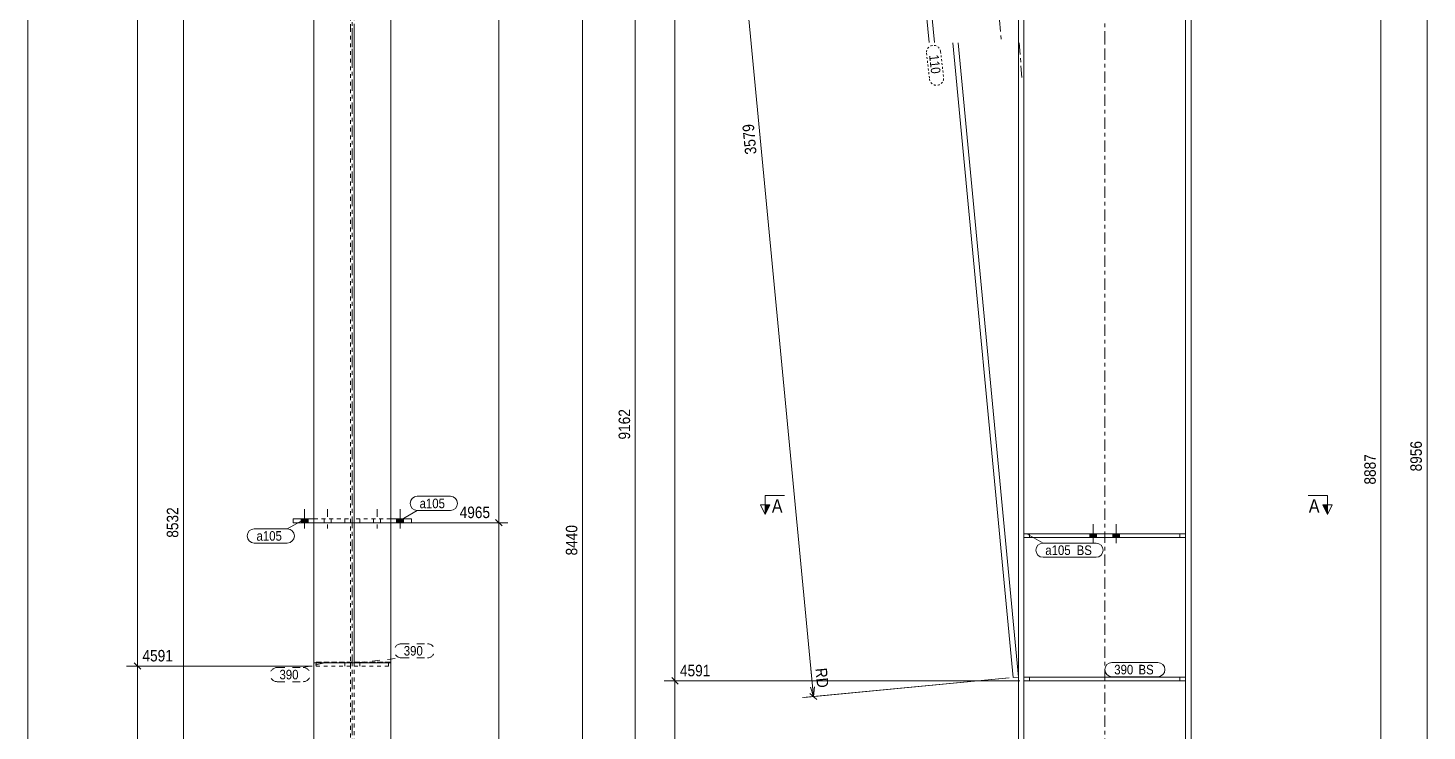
# Model space of a CAD drawing. Header units: millimetres. Extents: x 2 to 579, y 1 to 825.
# Drawn here: x 5 to 369.6, y 310.4 to 493.8 of the extents above; entities that cross this region are included whole.
import ezdxf

# ---------------------------------------------------------------- set-up
doc = ezdxf.new("R2010")
doc.units = ezdxf.units.MM
for name, pattern in [('XKITLINE00', [0]), ('XKITLINE01', [4, 1, -1, 1, -1]), ('XKITLINE02', [4, 2, -2]), ('XKITLINE03', [6, 3, -1, 1, -1]), ('XKITLINE04', [3, 0.5, -0.5, 0.5, -0.5, 0.5, -0.5])]:
    doc.linetypes.add(name, pattern=pattern)
for name, color, linetype, lineweight in [('Bolt', 3, 'Continuous', 0), ('Dimensions', 7, 'Continuous', 0), ('DrawingSheet', 5, 'Continuous', 0), ('Part', 2, 'Continuous', 0), ('PartMark', 7, 'Continuous', 0), ('Section', 6, 'Continuous', 0)]:
    doc.layers.add(name, color=color, linetype=linetype, lineweight=lineweight)
doc.styles.add('ARIAL', font='ARIAL.TTF')

# ---------------------------------------------------------------- blocks, each defined once
blk = doc.blocks.new('*A9')
at = {"layer": 'Bolt'}
for points in [[(281.72, 360.86), (281.72, 361.86), (283.52, 361.86), (283.52, 360.86)], [(281.72, 360.86), (281.72, 361.86), (283.52, 361.86), (283.52, 360.86)], [(287.72, 360.86), (287.72, 361.86), (289.52, 361.86), (289.52, 360.86)], [(287.72, 360.86), (287.72, 361.86), (289.52, 361.86), (289.52, 360.86)]]:
    blk.add_hatch(color=3, dxfattribs=at).paths.add_polyline_path(points, flags=17)
at = {"layer": 'Bolt', "color": 3, "linetype": 'XKITLINE00', "lineweight": 0}
for p, q in [((281.72, 361.86), (281.72, 360.86)), ((281.72, 361.86), (281.72, 360.86)), ((282.62, 364.36), (282.62, 359.36)), ((282.62, 364.36), (282.62, 359.36)), ((283.52, 361.86), (283.52, 360.86)), ((283.52, 361.86), (283.52, 360.86)), ((287.72, 361.86), (287.72, 360.86)), ((287.72, 361.86), (287.72, 360.86)), ((288.62, 364.36), (288.62, 359.36)), ((288.62, 364.36), (288.62, 359.36)), ((289.52, 361.86), (289.52, 360.86)), ((289.52, 361.86), (289.52, 360.86))]:
    blk.add_line(p, q, dxfattribs=at)
blk = doc.blocks.new('*A10')
at = {"layer": 'Bolt', "color": 3, "linetype": 'XKITLINE02', "lineweight": 0}
for p, q in [((281.72, 361.86), (281.72, 360.86)), ((281.72, 361.86), (281.72, 360.86)), ((282.62, 364.36), (282.62, 359.36)), ((282.62, 364.36), (282.62, 359.36)), ((283.52, 361.86), (283.52, 360.86)), ((283.52, 361.86), (283.52, 360.86)), ((287.72, 361.86), (287.72, 360.86)), ((287.72, 361.86), (287.72, 360.86)), ((288.62, 364.36), (288.62, 359.36)), ((288.62, 364.36), (288.62, 359.36)), ((289.52, 361.86), (289.52, 360.86)), ((289.52, 361.86), (289.52, 360.86))]:
    blk.add_line(p, q, dxfattribs=at)
blk = doc.blocks.new('*A13')
at = {"layer": 'Part', "color": 2, "linetype": 'XKITLINE00', "lineweight": 0}
for p, q in [((306.72, 694.16), (306.72, 489.96)), ((308.12, 489.96), (308.12, 695.26)), ((264.52, 660.89), (264.52, 489.96)), ((263.12, 659.78), (263.12, 489.96)), ((263.12, 489.86), (263.12, 197.46)), ((264.52, 489.86), (264.52, 361.86)), ((306.72, 489.86), (306.72, 361.86)), ((308.12, 197.46), (308.12, 489.86)), ((264.52, 360.86), (264.52, 197.46)), ((306.72, 360.86), (306.72, 197.46))]:
    blk.add_line(p, q, dxfattribs=at)
at = {"layer": 'Part', "color": 7, "linetype": 'XKITLINE03', "lineweight": 0}
for p, q in [((285.62, 489.96), (285.62, 687.52)), ((285.62, 197.46), (285.62, 489.86))]:
    blk.add_line(p, q, dxfattribs=at)
at = {"layer": 'Part', "color": 7, "linetype": 'XKITLINE01', "lineweight": 0}
for p, q in [((264.52, 361.86), (264.52, 360.86)), ((306.72, 361.86), (306.72, 360.86))]:
    blk.add_line(p, q, dxfattribs=at)
blk = doc.blocks.new('*A18')
at = {"layer": 'Part', "color": 7, "linetype": 'XKITLINE01', "lineweight": 0}
for p, q in [((306.72, 324.46), (264.52, 324.46)), ((264.52, 324.46), (264.52, 323.46)), ((264.52, 323.46), (306.72, 323.46)), ((266.02, 323.46), (266.02, 324.46)), ((305.22, 323.46), (305.22, 324.46)), ((306.72, 323.46), (306.72, 324.46))]:
    blk.add_line(p, q, dxfattribs=at)
blk = doc.blocks.new('*A19')
at = {"layer": 'Part', "color": 2, "linetype": 'XKITLINE00', "lineweight": 0}
for p, q in [((264.52, 324.46), (306.72, 324.46)), ((264.52, 323.46), (306.72, 323.46))]:
    blk.add_line(p, q, dxfattribs=at)
at = {"layer": 'Part', "color": 7, "linetype": 'XKITLINE01', "lineweight": 0}
for p, q in [((264.52, 324.46), (264.52, 323.46)), ((266.02, 323.46), (266.02, 324.46)), ((305.22, 324.46), (305.22, 323.46)), ((306.72, 323.46), (306.72, 324.46))]:
    blk.add_line(p, q, dxfattribs=at)
blk = doc.blocks.new('*A20')
at = {"layer": 'Part', "color": 7, "linetype": 'XKITLINE01', "lineweight": 0}
for p, q in [((226.48, 630.89), (261.96, 658.87)), ((261.96, 658.87), (263.13, 658.31)), ((263.12, 489.96), (263.12, 658.31)), ((263.13, 658.31), (263.12, 658.31)), ((263.13, 489.96), (263.13, 658.31)), ((263.12, 324.46), (263.12, 489.86)), ((263.12, 324.46), (263.13, 489.86))]:
    blk.add_line(p, q, dxfattribs=at)
at = {"layer": 'Part', "color": 7, "linetype": 'XKITLINE03', "lineweight": 0}
for p, q in [((246.56, 657.42), (258.67, 489.96)), ((263.36, 489.86), (264.07, 479.99))]:
    blk.add_line(p, q, dxfattribs=at)
at = {"layer": 'Part', "color": 2, "linetype": 'XKITLINE00', "lineweight": 0}
for p, q in [((263.12, 658.31), (261.96, 658.87)), ((239.86, 489.96), (226.48, 630.89)), ((227.78, 631.92), (241.27, 489.96)), ((261.73, 324.33), (246.01, 489.86)), ((247.42, 489.86), (263.12, 324.46)), ((263.12, 324.46), (261.73, 324.33))]:
    blk.add_line(p, q, dxfattribs=at)
blk = doc.blocks.new('*A22')
at = {"layer": 'Part', "color": 2, "linetype": 'XKITLINE00', "lineweight": 0}
for p, q in [((264.52, 361.86), (306.72, 361.86)), ((264.52, 361.86), (264.52, 360.86)), ((306.72, 360.86), (306.72, 361.86)), ((264.52, 360.86), (306.72, 360.86))]:
    blk.add_line(p, q, dxfattribs=at)
at = {"layer": 'Part', "color": 7, "linetype": 'XKITLINE01', "lineweight": 0}
for p, q in [((266.02, 360.86), (266.02, 361.86)), ((305.22, 360.86), (305.22, 361.86))]:
    blk.add_line(p, q, dxfattribs=at)
blk = doc.blocks.new('*A23')
at = {"layer": 'Part', "color": 7, "linetype": 'XKITLINE01', "lineweight": 0}
for p, q in [((306.72, 361.86), (264.52, 361.86)), ((264.52, 360.86), (264.52, 361.86)), ((266.02, 361.86), (266.02, 360.86)), ((305.22, 360.86), (305.22, 361.86)), ((306.72, 361.86), (306.72, 360.86)), ((306.72, 360.86), (264.52, 360.86))]:
    blk.add_line(p, q, dxfattribs=at)
blk = doc.blocks.new('*A30')
at = {"layer": 'Bolt'}
blk.add_hatch(color=3, dxfattribs=at).paths.add_polyline_path([(102.88, 365.73), (102.88, 364.73), (101.08, 364.73), (101.08, 365.73)], flags=17)
blk.add_hatch(color=3, dxfattribs=at).paths.add_polyline_path([(102.88, 365.73), (102.88, 364.73), (101.08, 364.73), (101.08, 365.73)], flags=17)
at = {"layer": 'Bolt', "color": 3, "linetype": 'XKITLINE02', "lineweight": 0}
for p, q in [((95.08, 365.73), (95.08, 364.73)), ((95.08, 365.73), (95.08, 364.73)), ((95.98, 368.23), (95.98, 363.23)), ((95.98, 368.23), (95.98, 363.23)), ((96.88, 365.73), (96.88, 364.73)), ((96.88, 365.73), (96.88, 364.73))]:
    blk.add_line(p, q, dxfattribs=at)
at = {"layer": 'Bolt', "color": 3, "linetype": 'XKITLINE00', "lineweight": 0}
for p, q in [((101.08, 365.73), (101.08, 364.73)), ((101.08, 365.73), (101.08, 364.73)), ((101.98, 368.23), (101.98, 363.23)), ((101.98, 368.23), (101.98, 363.23)), ((102.88, 365.73), (102.88, 364.73)), ((102.88, 365.73), (102.88, 364.73))]:
    blk.add_line(p, q, dxfattribs=at)
blk = doc.blocks.new('*A31')
at = {"layer": 'Bolt'}
blk.add_hatch(color=3, dxfattribs=at).paths.add_polyline_path([(76.18, 364.73), (76.18, 365.73), (77.98, 365.73), (77.98, 364.73)], flags=17)
blk.add_hatch(color=3, dxfattribs=at).paths.add_polyline_path([(76.18, 364.73), (76.18, 365.73), (77.98, 365.73), (77.98, 364.73)], flags=17)
at = {"layer": 'Bolt', "color": 3, "linetype": 'XKITLINE00', "lineweight": 0}
for p, q in [((76.18, 365.73), (76.18, 364.73)), ((76.18, 365.73), (76.18, 364.73)), ((77.08, 368.23), (77.08, 363.23)), ((77.08, 368.23), (77.08, 363.23)), ((77.98, 365.73), (77.98, 364.73)), ((77.98, 365.73), (77.98, 364.73))]:
    blk.add_line(p, q, dxfattribs=at)
at = {"layer": 'Bolt', "color": 3, "linetype": 'XKITLINE02', "lineweight": 0}
for p, q in [((82.18, 365.73), (82.18, 364.73)), ((82.18, 365.73), (82.18, 364.73)), ((83.08, 368.23), (83.08, 363.23)), ((83.08, 368.23), (83.08, 363.23)), ((83.98, 365.73), (83.98, 364.73)), ((83.98, 365.73), (83.98, 364.73))]:
    blk.add_line(p, q, dxfattribs=at)
blk = doc.blocks.new('*A34')
at = {"layer": 'Part', "color": 7, "linetype": 'XKITLINE01', "lineweight": 0}
for p, q in [((79.53, 493.73), (79.53, 328.2)), ((89.08, 493.73), (89.08, 201.34)), ((89.98, 201.34), (89.98, 493.73)), ((99.53, 328.2), (99.53, 493.73))]:
    blk.add_line(p, q, dxfattribs=at)
at = {"layer": 'Part', "color": 7, "linetype": 'XKITLINE03', "lineweight": 0}
blk.add_line((89.53, 201.34), (89.53, 493.73), dxfattribs=at)
at = {"layer": 'Part', "color": 2, "linetype": 'XKITLINE00', "lineweight": 0}
for p, q in [((79.53, 201.34), (79.53, 328.2)), ((99.53, 328.2), (99.53, 201.34))]:
    blk.add_line(p, q, dxfattribs=at)
blk = doc.blocks.new('*A39')
at = {"layer": 'Part', "color": 7, "linetype": 'XKITLINE01', "lineweight": 0}
for p, q in [((89.08, 328.34), (80.08, 328.34)), ((80.08, 328.34), (80.08, 327.34)), ((87.58, 328.34), (87.58, 327.34)), ((89.08, 327.34), (89.08, 328.34)), ((80.08, 327.34), (89.08, 327.34))]:
    blk.add_line(p, q, dxfattribs=at)
blk = doc.blocks.new('*A40')
at = {"layer": 'Part', "color": 7, "linetype": 'XKITLINE01', "lineweight": 0}
for p, q in [((98.98, 328.34), (89.98, 328.34)), ((89.98, 328.34), (89.98, 327.34)), ((91.48, 328.34), (91.48, 327.34)), ((98.98, 327.34), (98.98, 328.34)), ((89.98, 327.34), (98.98, 327.34))]:
    blk.add_line(p, q, dxfattribs=at)
blk = doc.blocks.new('*A41')
at = {"layer": 'Part', "color": 7, "linetype": 'XKITLINE01', "lineweight": 0}
for p, q in [((89.08, 662.74), (89.08, 493.83)), ((89.98, 662.74), (89.08, 662.74)), ((89.08, 662.19), (89.98, 662.19)), ((89.98, 493.83), (89.98, 662.74)), ((89.08, 635.8), (79.53, 635.8)), ((79.53, 635.8), (79.53, 624.48)), ((79.53, 634.76), (99.53, 634.76)), ((99.53, 635.8), (89.98, 635.8)), ((99.53, 624.48), (99.53, 635.8)), ((89.08, 493.73), (89.08, 328.34)), ((89.98, 328.34), (89.98, 493.73)), ((99.53, 328.34), (79.53, 328.34))]:
    blk.add_line(p, q, dxfattribs=at)
at = {"layer": 'Part', "color": 7, "linetype": 'XKITLINE03', "lineweight": 0}
for p, q in [((89.53, 661.3), (89.53, 493.83)), ((89.53, 493.73), (89.53, 483.87))]:
    blk.add_line(p, q, dxfattribs=at)
at = {"layer": 'Part', "color": 2, "linetype": 'XKITLINE00', "lineweight": 0}
for p, q in [((79.53, 493.83), (79.53, 624.48)), ((99.53, 493.83), (99.53, 624.48)), ((79.53, 328.2), (79.53, 493.73)), ((99.53, 328.2), (99.53, 493.73)), ((99.53, 328.2), (79.53, 328.2))]:
    blk.add_line(p, q, dxfattribs=at)
blk = doc.blocks.new('*A43')
at = {"layer": 'Part', "color": 7, "linetype": 'XKITLINE01', "lineweight": 0}
for p, q in [((89.98, 365.73), (89.98, 364.73)), ((99.53, 365.73), (89.98, 365.73)), ((99.53, 364.73), (89.98, 364.73)), ((91.48, 365.73), (91.48, 364.73))]:
    blk.add_line(p, q, dxfattribs=at)
at = {"layer": 'Part', "color": 2, "linetype": 'XKITLINE00', "lineweight": 0}
for p, q in [((104.98, 365.73), (99.53, 365.73)), ((104.98, 364.73), (99.53, 364.73)), ((104.98, 365.73), (104.98, 364.73))]:
    blk.add_line(p, q, dxfattribs=at)
blk = doc.blocks.new('*A44')
at = {"layer": 'Part', "color": 2, "linetype": 'XKITLINE00', "lineweight": 0}
for p, q in [((74.08, 365.73), (79.53, 365.73)), ((74.08, 365.73), (74.08, 364.73)), ((74.08, 364.73), (79.53, 364.73))]:
    blk.add_line(p, q, dxfattribs=at)
at = {"layer": 'Part', "color": 7, "linetype": 'XKITLINE01', "lineweight": 0}
for p, q in [((79.53, 365.73), (89.08, 365.73)), ((79.53, 364.73), (89.08, 364.73)), ((87.58, 365.73), (87.58, 364.73)), ((89.08, 365.73), (89.08, 364.73))]:
    blk.add_line(p, q, dxfattribs=at)
blk = doc.blocks.new('*A70')
at = {"layer": 'DrawingSheet', "color": 5, "linetype": 'XKITLINE00', "lineweight": 0}
blk.add_line((5, 825), (5, 5), dxfattribs=at)
blk = doc.blocks.new('*A78')
at = {"layer": 'Dimensions', "color": 7, "linetype": 'XKITLINE00', "lineweight": 0}
blk.add_line((163.28, 67.86), (163.28, 713.89), dxfattribs=at)
at = {"layer": 'Dimensions', "color": 3, "style": 'ARIAL', "width": 0.85}
blk.add_text('9162', height=3, rotation=90.0002, dxfattribs=at).set_placement((161.93, 386.43))
blk = doc.blocks.new('*A80')
at = {"layer": 'Dimensions', "color": 7, "linetype": 'XKITLINE00', "lineweight": 0}
blk.add_line((369.62, 69.86), (369.62, 695.26), dxfattribs=at)
at = {"layer": 'Dimensions', "color": 3, "style": 'ARIAL', "width": 0.85}
blk.add_text('8956', height=3, rotation=90.0002, dxfattribs=at).set_placement((368.27, 378.11))
blk = doc.blocks.new('*A82')
at = {"layer": 'Dimensions', "color": 7, "linetype": 'XKITLINE00', "lineweight": 0}
for p, q in [((263.52, 323.46), (170.77, 323.46)), ((172.78, 324.31), (174.47, 322.62)), ((173.62, 69.86), (173.62, 323.46)), ((262.12, 69.86), (170.77, 69.86)), ((172.78, 70.71), (174.47, 69.02))]:
    blk.add_line(p, q, dxfattribs=at)
at = {"layer": 'Dimensions', "color": 3}
for p in [(173.62, 323.46), (173.62, 69.86)]:
    blk.add_point(p, dxfattribs=at)
at = {"layer": 'Dimensions', "color": 3, "style": 'ARIAL', "width": 0.85}
blk.add_text('4591', height=3, dxfattribs=at).set_placement((174.92, 324.66))
blk.add_text('4591', height=3, rotation=90.0002, dxfattribs=at).set_placement((172.27, 192.21))
blk = doc.blocks.new('*A83')
at = {"layer": 'Dimensions', "color": 7, "linetype": 'XKITLINE00', "lineweight": 0}
for p, q in [((307.12, 695.26), (170.77, 695.26)), ((172.78, 696.11), (174.47, 694.41)), ((173.62, 323.46), (173.62, 695.26)), ((263.52, 323.46), (170.77, 323.46)), ((172.78, 324.31), (174.47, 322.62))]:
    blk.add_line(p, q, dxfattribs=at)
at = {"layer": 'Dimensions', "color": 3}
for p in [(173.62, 695.26), (173.62, 323.46)]:
    blk.add_point(p, dxfattribs=at)
at = {"layer": 'Dimensions', "color": 3, "style": 'ARIAL', "width": 0.85}
blk.add_text('8956', height=3, dxfattribs=at).set_placement((174.92, 696.46))
blk.add_text('4365', height=3, rotation=90.0002, dxfattribs=at).set_placement((172.27, 504.91))
blk = doc.blocks.new('*A84')
at = {"layer": 'Dimensions', "color": 7, "linetype": 'XKITLINE00', "lineweight": 0}
blk.add_line((357.62, 69.86), (357.62, 688.39), dxfattribs=at)
at = {"layer": 'Dimensions', "color": 3, "style": 'ARIAL', "width": 0.85}
blk.add_text('8887', height=3, rotation=90.0002, dxfattribs=at).set_placement((356.27, 374.68))
blk = doc.blocks.new('*A88')
at = {"layer": 'Dimensions', "color": 7, "linetype": 'XKITLINE00', "lineweight": 0}
for p, q in [((226.9, 615.87), (179.11, 611.33)), ((181.02, 612.36), (182.87, 610.83)), ((209.69, 319.39), (181.95, 611.6)), ((209.01, 326.58), (209.69, 319.39)), ((260.73, 324.24), (206.86, 319.12)), ((260.73, 324.24), (207.31, 319.16)), ((208.96, 321.83), (209.69, 319.39)), ((209.96, 321.93), (209.69, 319.39)), ((208.77, 320.16), (210.62, 318.63))]:
    blk.add_line(p, q, dxfattribs=at)
at = {"layer": 'Dimensions', "color": 3}
for p in [(181.95, 611.6), (209.69, 319.39)]:
    blk.add_point(p, dxfattribs=at)
at = {"layer": 'Dimensions', "color": 7}
blk.add_point((209.69, 319.39), dxfattribs=at)
at = {"layer": 'Dimensions', "color": 3, "style": 'ARIAL', "width": 0.85}
for s, rotation, p in [('3579', 5.4259, (183.13, 612.91)), ('3579', 95.4261, (194.9, 460.94)), ('RD', -84.5743, (210.21, 326.69))]:
    blk.add_text(s, height=3, rotation=rotation, dxfattribs=at).set_placement(p)
blk = doc.blocks.new('*A96')
at = {"layer": 'PartMark', "color": 7, "linetype": 'XKITLINE04', "lineweight": 0}
for p, q in [((239.18, 487.19), (239.95, 480.47)), ((242.85, 487.61), (243.63, 480.9))]:
    blk.add_line(p, q, dxfattribs=at)
for centre, start, end in [((241.01, 487.4), 6.5601, 186.5601), ((241.79, 480.68), 186.5601, 6.5601)]:
    blk.add_arc(centre, 1.85, start, end, dxfattribs=at)
at = {"layer": 'PartMark', "color": 3, "style": 'ARIAL', "width": 0.85}
blk.add_text('110', height=2.5, rotation=-83.4398, dxfattribs=at).set_placement((239.84, 486.66))
blk = doc.blocks.new('*A103')
at = {"layer": 'PartMark', "color": 7, "linetype": 'XKITLINE00', "lineweight": 0}
for p, q in [((265.3, 361.8), (269.54, 359.4)), ((269.54, 359.4), (283.36, 359.4)), ((269.54, 355.7), (283.36, 355.7))]:
    blk.add_line(p, q, dxfattribs=at)
for centre, start, end in [((269.54, 357.55), 90, 270), ((283.36, 357.55), 270, 90)]:
    blk.add_arc(centre, 1.85, start, end, dxfattribs=at)
at = {"layer": 'PartMark', "color": 3, "style": 'ARIAL', "width": 0.85}
for s, p in [('a105', (270.14, 356.3)), ('BS', (278.31, 356.3))]:
    blk.add_text(s, height=2.5, dxfattribs=at).set_placement(p)
blk = doc.blocks.new('*A104')
at = {"layer": 'PartMark', "color": 7, "linetype": 'XKITLINE00', "lineweight": 0}
for p, q in [((287.51, 328.26), (299.47, 328.26)), ((287.51, 324.56), (299.47, 324.56))]:
    blk.add_line(p, q, dxfattribs=at)
for centre, start, end in [((287.51, 326.41), 90, 270), ((299.47, 326.41), 270, 90)]:
    blk.add_arc(centre, 1.85, start, end, dxfattribs=at)
at = {"layer": 'PartMark', "color": 3, "style": 'ARIAL', "width": 0.85}
for s, p in [('390', (288.11, 325.16)), ('BS', (294.43, 325.16))]:
    blk.add_text(s, height=2.5, dxfattribs=at).set_placement(p)
blk = doc.blocks.new('*A106')
at = {"layer": 'Section'}
for points in [[(198.38, 369.36), (197.13, 366.86), (197.13, 369.36)], [(343.69, 369.36), (343.69, 366.86), (342.44, 369.36)]]:
    blk.add_hatch(color=3, dxfattribs=at).paths.add_polyline_path(points, flags=17)
at = {"layer": 'Section', "color": 3, "linetype": 'XKITLINE00', "lineweight": 0}
for p, q in [((197.13, 366.86), (195.88, 369.36)), ((198.38, 369.36), (195.88, 369.36)), ((197.13, 366.86), (198.38, 369.36)), ((342.44, 369.36), (344.94, 369.36)), ((343.69, 366.86), (342.44, 369.36)), ((344.94, 369.36), (343.69, 366.86))]:
    blk.add_line(p, q, dxfattribs=at)
at = {"layer": 'Section', "color": 1, "linetype": 'XKITLINE00', "lineweight": 0}
for p, q in [((197.13, 371.86), (202.13, 371.86)), ((197.13, 371.86), (197.13, 366.86)), ((343.69, 371.86), (338.69, 371.86)), ((343.69, 371.86), (343.69, 366.86))]:
    blk.add_line(p, q, dxfattribs=at)
at = {"layer": 'Section', "color": 7, "style": 'ARIAL', "width": 0.85}
for p in [(198.88, 367.36), (338.83, 367.36)]:
    blk.add_text('A', height=3.5, dxfattribs=at).set_placement(p)
blk = doc.blocks.new('*A119')
at = {"layer": 'Dimensions', "color": 7, "linetype": 'XKITLINE00', "lineweight": 0}
blk.add_line((45.53, 73.74), (45.53, 656.77), dxfattribs=at)
at = {"layer": 'Dimensions', "color": 3, "style": 'ARIAL', "width": 0.85}
blk.add_text('8532', height=3, rotation=90.0002, dxfattribs=at).set_placement((44.18, 360.81))
blk = doc.blocks.new('*A133')
at = {"layer": 'PartMark', "color": 7, "linetype": 'XKITLINE00', "lineweight": 0}
for p, q in [((76.82, 365.52), (72.58, 363.13)), ((63.97, 363.13), (72.58, 363.13)), ((63.97, 359.43), (72.58, 359.43))]:
    blk.add_line(p, q, dxfattribs=at)
for centre, start, end in [((63.97, 361.28), 90, 270), ((72.58, 361.28), 270, 90)]:
    blk.add_arc(centre, 1.85, start, end, dxfattribs=at)
at = {"layer": 'PartMark', "color": 3, "style": 'ARIAL', "width": 0.85}
blk.add_text('a105', height=2.5, dxfattribs=at).set_placement((64.57, 360.03))
blk = doc.blocks.new('*A134')
at = {"layer": 'PartMark', "color": 7, "linetype": 'XKITLINE00', "lineweight": 0}
for p, q in [((106.47, 371.61), (115.09, 371.61)), ((102.23, 365.52), (106.47, 367.91)), ((106.47, 367.91), (115.09, 367.91))]:
    blk.add_line(p, q, dxfattribs=at)
for centre, start, end in [((106.47, 369.76), 90, 270), ((115.09, 369.76), 270, 90)]:
    blk.add_arc(centre, 1.85, start, end, dxfattribs=at)
at = {"layer": 'PartMark', "color": 3, "style": 'ARIAL', "width": 0.85}
blk.add_text('a105', height=2.5, dxfattribs=at).set_placement((107.07, 368.51))
blk = doc.blocks.new('*A137')
at = {"layer": 'PartMark', "color": 7, "linetype": 'XKITLINE02', "lineweight": 0}
for p, q in [((102.34, 333.17), (109.1, 333.17)), ((90.75, 328.21), (102.34, 329.47)), ((102.34, 329.47), (109.1, 329.47))]:
    blk.add_line(p, q, dxfattribs=at)
for centre, start, end in [((102.34, 331.32), 90, 270), ((109.1, 331.32), 270, 90)]:
    blk.add_arc(centre, 1.85, start, end, dxfattribs=at)
at = {"layer": 'PartMark', "color": 3, "style": 'ARIAL', "width": 0.85}
blk.add_text('390', height=2.5, dxfattribs=at).set_placement((102.94, 330.07))
blk = doc.blocks.new('*A138')
at = {"layer": 'PartMark', "color": 7, "linetype": 'XKITLINE02', "lineweight": 0}
for p, q in [((69.95, 326.96), (76.71, 326.96)), ((81.9, 328.11), (76.71, 326.96)), ((69.95, 323.26), (76.71, 323.26))]:
    blk.add_line(p, q, dxfattribs=at)
for centre, start, end in [((69.95, 325.11), 90, 270), ((76.71, 325.11), 270, 90)]:
    blk.add_arc(centre, 1.85, start, end, dxfattribs=at)
at = {"layer": 'PartMark', "color": 3, "style": 'ARIAL', "width": 0.85}
blk.add_text('390', height=2.5, dxfattribs=at).set_placement((70.55, 323.86))
blk = doc.blocks.new('*A147')
at = {"layer": 'Dimensions', "color": 7, "linetype": 'XKITLINE00', "lineweight": 0}
blk.add_line((149.53, 73.74), (149.53, 647.54), dxfattribs=at)
at = {"layer": 'Dimensions', "color": 3, "style": 'ARIAL', "width": 0.85}
blk.add_text('8440', height=3, rotation=90.0002, dxfattribs=at).set_placement((148.18, 356.19))
blk = doc.blocks.new('*A150')
at = {"layer": 'Dimensions', "color": 7, "linetype": 'XKITLINE00', "lineweight": 0}
for p, q in [((75.08, 364.73), (130.1, 364.73)), ((126.85, 365.58), (128.55, 363.88)), ((127.7, 73.74), (127.7, 364.73)), ((100.53, 73.74), (130.1, 73.74)), ((126.85, 74.58), (128.55, 72.89))]:
    blk.add_line(p, q, dxfattribs=at)
at = {"layer": 'Dimensions', "color": 3}
for p in [(127.7, 364.73), (127.7, 73.74)]:
    blk.add_point(p, dxfattribs=at)
at = {"layer": 'Dimensions', "color": 3, "style": 'ARIAL', "width": 0.85}
blk.add_text('4965', height=3, dxfattribs=at).set_placement((117.5, 365.93))
blk.add_text('4965', height=3, rotation=90.0002, dxfattribs=at).set_placement((126.35, 214.78))
blk = doc.blocks.new('*A151')
at = {"layer": 'Dimensions', "color": 7, "linetype": 'XKITLINE00', "lineweight": 0}
for p, q in [((100.53, 699.13), (130.1, 699.13)), ((126.85, 699.98), (128.55, 698.28)), ((127.7, 364.73), (127.7, 699.13)), ((75.08, 364.73), (130.1, 364.73)), ((126.85, 365.58), (128.55, 363.88))]:
    blk.add_line(p, q, dxfattribs=at)
at = {"layer": 'Dimensions', "color": 3}
for p in [(127.7, 699.13), (127.7, 364.73)]:
    blk.add_point(p, dxfattribs=at)
at = {"layer": 'Dimensions', "color": 3, "style": 'ARIAL', "width": 0.85}
blk.add_text('8956', height=3, dxfattribs=at).set_placement((117.5, 700.33))
blk.add_text('3991', height=3, rotation=90.0002, dxfattribs=at).set_placement((126.35, 527.48))
blk = doc.blocks.new('*A152')
at = {"layer": 'Dimensions', "color": 7, "linetype": 'XKITLINE00', "lineweight": 0}
for p, q in [((32.68, 328.18), (34.37, 326.49)), ((79.08, 327.34), (30.68, 327.34)), ((33.53, 73.74), (33.53, 327.34)), ((78.53, 73.74), (30.68, 73.74)), ((32.68, 74.58), (34.37, 72.89))]:
    blk.add_line(p, q, dxfattribs=at)
at = {"layer": 'Dimensions', "color": 3}
for p in [(33.53, 327.34), (33.53, 73.74)]:
    blk.add_point(p, dxfattribs=at)
at = {"layer": 'Dimensions', "color": 3, "style": 'ARIAL', "width": 0.85}
blk.add_text('4591', height=3, dxfattribs=at).set_placement((34.83, 328.54))
blk.add_text('4591', height=3, rotation=90.0002, dxfattribs=at).set_placement((32.18, 196.09))
blk = doc.blocks.new('*A153')
at = {"layer": 'Dimensions', "color": 7, "linetype": 'XKITLINE00', "lineweight": 0}
for p, q in [((78.53, 699.13), (30.68, 699.13)), ((32.68, 699.98), (34.37, 698.28)), ((33.53, 327.34), (33.53, 699.13)), ((32.68, 328.18), (34.37, 326.49)), ((79.08, 327.34), (30.68, 327.34))]:
    blk.add_line(p, q, dxfattribs=at)
at = {"layer": 'Dimensions', "color": 3}
for p in [(33.53, 699.13), (33.53, 327.34)]:
    blk.add_point(p, dxfattribs=at)
at = {"layer": 'Dimensions', "color": 3, "style": 'ARIAL', "width": 0.85}
blk.add_text('8956', height=3, dxfattribs=at).set_placement((34.83, 700.33))
blk.add_text('4365', height=3, rotation=90.0002, dxfattribs=at).set_placement((32.18, 508.78))

msp = doc.modelspace()

# ---------------------------------------------------------------- block references
at = {"lineweight": 0}
for name in ['*A70', '*A78', '*A153', '*A151', '*A83', '*A80', '*A84', '*A119', '*A41', '*A20', '*A147', '*A88', '*A96', '*A150', '*A134', '*A106', '*A133', '*A44', '*A31', '*A43', '*A30', '*A22', '*A23', '*A103', '*A9', '*A10', '*A137', '*A152', '*A39', '*A40', '*A104', '*A138', '*A82', '*A18', '*A19']:
    msp.add_blockref(name, (0, 0), dxfattribs=at)
at = {"layer": 'Part', "lineweight": 0}
for name in ['*A34', '*A13']:
    msp.add_blockref(name, (0, 0), dxfattribs=at)

doc.saveas('drawing.dxf')
